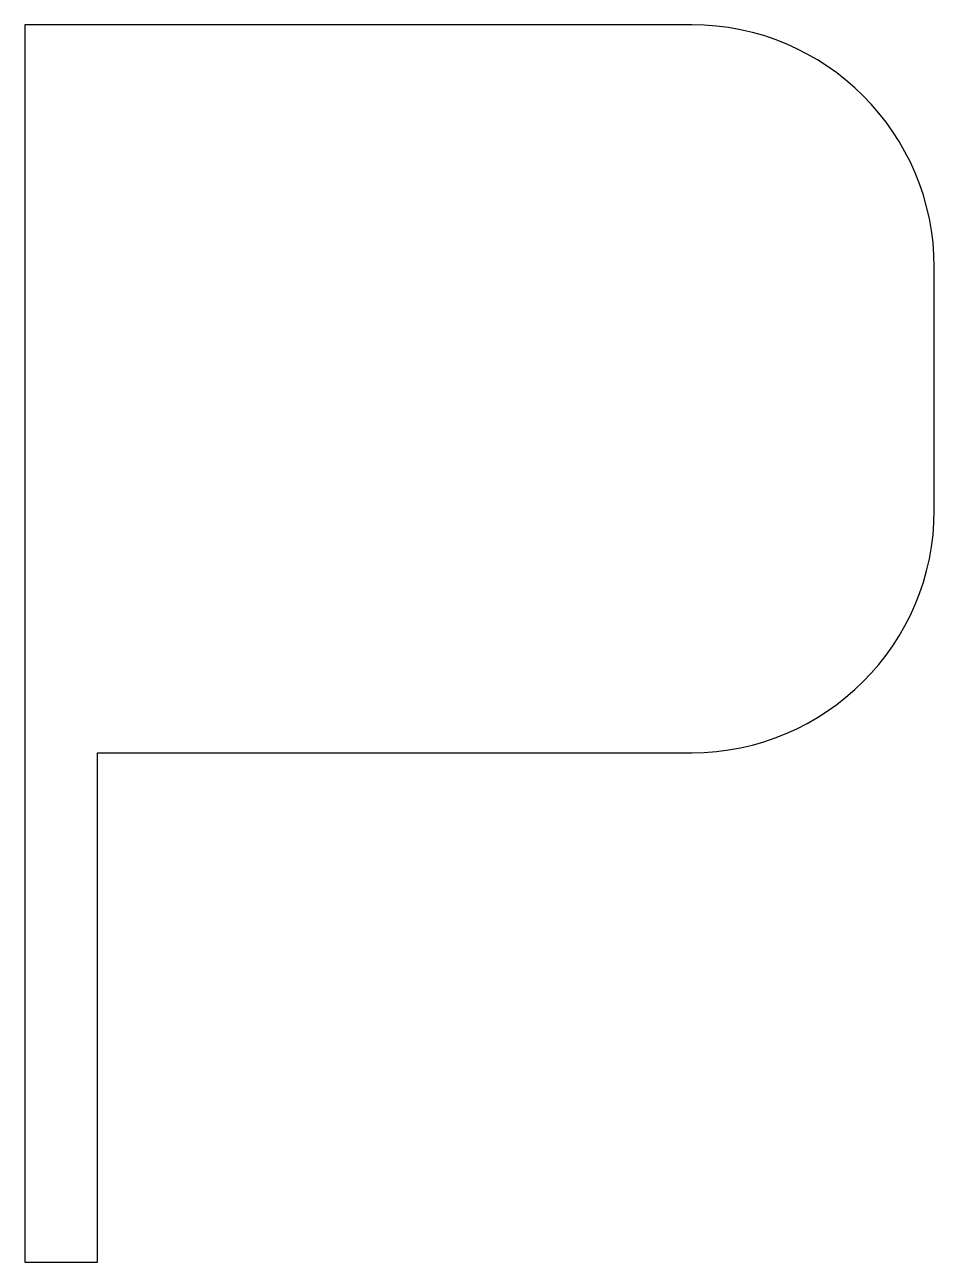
# Model space of a CAD drawing. Header units: metres. Extents: x 0 to 125, y 0 to 170.
import ezdxf

# ---------------------------------------------------------------- set-up
doc = ezdxf.new("R2010")
doc.units = ezdxf.units.M

msp = doc.modelspace()

# ---------------------------------------------------------------- linework, layer by layer
at = {"layer": 'PARAMETRIX'}
for p, q in [((91.6667, 170), (0, 170)), ((0, 170), (0, 0)), ((125, 103.3333), (125, 136.6667)), ((10, 0), (10, 70)), ((10, 70), (91.6667, 70)), ((0, 0), (10, 0))]:
    msp.add_line(p, q, dxfattribs=at)
for centre, start, end in [((91.6667, 136.6667), 0, 90), ((91.6667, 103.3333), 270, 0)]:
    msp.add_arc(centre, 33.3333, start, end, dxfattribs=at)

doc.saveas('drawing.dxf')
